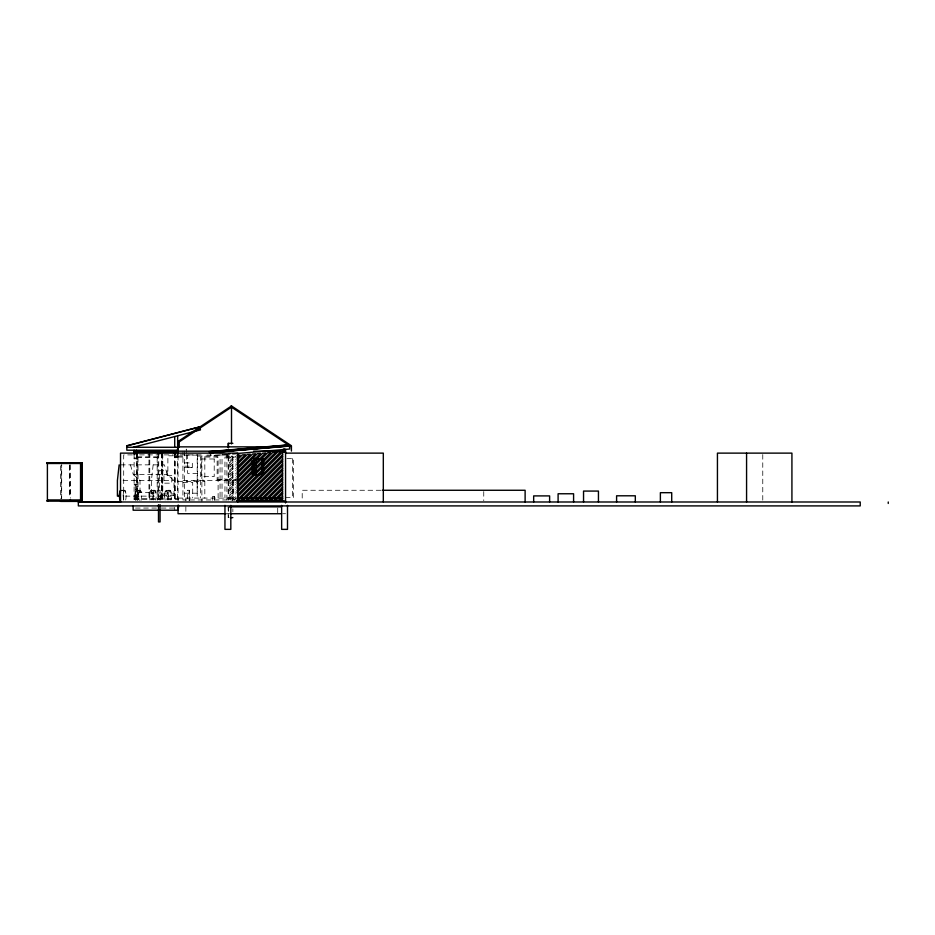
<?xml version="1.0" encoding="UTF-8"?>
<svg xmlns="http://www.w3.org/2000/svg" width="935" height="935" viewBox="0 0 935 935"><rect width="100%" height="100%" fill="white"/><g stroke="black" fill="none" stroke-linecap="round" stroke-linejoin="round"><path stroke-width="0.7" stroke-dasharray="4.67 3.51" d="M153.153 464.859L151.412 480.496L151.412 496.134M197.203 486.527L197.203 492.371M229.846 460.78L235.129 455.544M229.846 488.596L235.994 482.483M229.846 490.372L235.982 484.272M229.846 493.131L235.971 487.03M229.846 495.141L235.994 489.028M229.846 497.911L235.982 491.798M229.846 499.687L235.971 493.587M232.301 499.991L236.415 495.901M234.323 499.991L236.38 497.946M229.846 476.511L236.029 470.387M229.846 479.281L236.006 473.157M229.846 481.058L235.982 474.957M229.846 483.816L235.971 477.727M229.846 485.826L236.006 479.702M229.846 469.966L236.029 463.842M229.846 471.743L235.994 465.653M229.846 474.489L235.982 468.423M229.846 457.998L232.079 455.801M229.846 467.196L236.064 461.06M229.846 465.174L235.982 459.143M229.846 462.416L236.006 456.385M229.087 507.284L228.163 507.202M229.11 507.331L228.514 507.413L228.479 517.628M226.901 454.387L210.831 455.754L210.574 452.844M132.384 454.889L123.701 454.889L123.701 501.803M139.619 454.889L156.998 454.889M164.233 454.889L172.928 454.889M180.163 454.889L201.878 454.889L201.878 501.803M184.499 455.088L197.203 455.088L197.203 498.086M227.906 455.088L204.823 455.088L204.823 498.086M173.466 455.801L167.879 455.801L167.879 475.342M178.047 456.058L184.499 456.058M197.589 456.058L217.142 456.058L217.142 480.496M137.235 456.841L157.957 456.841M175.312 456.841L177.65 456.841M226.901 456.841L229.846 456.841L229.846 501.02M178.047 457.04L182.933 457.04M236.333 457.04L224.949 457.04L224.949 498.086M137.048 457.624L161.474 457.624M177.65 457.624L174.716 457.449M134.114 458.021L136.452 458.021M286.87 458.524L293.485 458.524L293.485 497.619L285.549 497.619M134.114 458.793L137.048 458.793M184.499 462.907L192.318 462.907L192.318 467.43L184.499 467.43M120.557 464.859L164.408 464.859L167.307 474.594L174.015 480.496L174.015 496.134L122.321 496.134M184.499 466.179L192.318 466.179M197.53 473.402L187.631 473.402L187.631 454.831M130.409 464.859L133.308 474.594L167.307 474.594M217.142 479.515L236.684 479.515M123.081 480.496L174.015 480.496M236.684 480.496L180.981 480.496L180.981 481.467M178.047 481.467L204.426 481.467C205.314 479.012 195.882 479.468 196.864 481.467M197.203 482.028L196.607 482.624L197.39 482.67M182.933 482.355L192.703 482.355L192.703 497.993M197.203 483.979L197.39 482.6M134.114 484.213L137.048 484.213M134.114 484.984L136.452 484.984M135.481 489.391L136.452 489.391M122.158 490.267L124.682 490.267A5.867 1.519 -90 0 1 126.19 496.134M134.815 496.134A5.867 1.519 90 0 1 136.335 490.267L140.11 490.267A5.867 1.519 -90 0 1 141.629 496.134M149.436 496.134A5.867 1.519 -90 0 1 150.956 490.267L154.731 490.267A5.867 1.519 -90 0 1 156.25 496.134M164.607 496.134A5.867 1.519 -90 0 1 166.126 490.267L169.901 490.267A5.867 1.519 90 0 1 171.421 496.134M380.884 490.267L302.204 490.267L302.204 500.692M135.481 490.501L136.452 490.501M174.716 490.466L175.312 490.466M122.158 490.653L124.682 490.653M136.498 490.7L140.273 490.7M150.956 490.653L154.731 490.653M166.126 490.653L169.901 490.653M137.235 492.64L148.969 492.64M149.752 492.967L162.012 492.967M184.499 493.201L197.203 493.201M162.795 493.972L174.529 493.972M161.474 494.767L160.493 494.767L160.493 498.671M162.258 495.34L174.529 495.34M135.481 495.737L136.452 495.737M212.724 496.637L214.676 496.637L214.676 501.522L214.582 496.637M178.047 498.086L236.567 498.086M134.114 498.671L178.48 498.671L178.48 500.237M134.114 499.454L177.65 499.454M235.445 499.944L182.933 499.944L182.933 451.173M135.481 508.056L159.85 508.056M161.276 508.056L178.48 508.056M226.691 513.724L229.601 513.724M282.639 513.724L285.549 513.724M229.075 517.628L228.163 517.628L228.163 506.595M133.308 474.594L140.016 480.496L140.016 496.134M69.657 464.905L70.031 497.595M762.773 454.562L762.773 500.564M483.757 491.576L483.757 500.692M292.608 458.524L292.608 497.619M277.718 508.032L277.718 513.724M233.738 480.496L233.738 497.993M232.85 456.467L232.85 500.155M232.85 508.897L232.85 511.807M232.535 456.467L232.535 500.155M228.865 454.223L228.865 456.841M228.479 456.467L228.479 500.155M228.163 456.327L228.163 499.582M227.883 454.223L227.883 456.841M226.901 454.223L226.913 501.02M222.027 451.173L222.027 498.086M220.064 451.173L220.064 498.086M219.094 479.515L219.094 480.496M218.112 498.086L218.112 457.04L200.522 457.04L200.522 498.086M212.829 496.637L212.724 500.295M197.53 454.831L197.589 480.496M196.537 480.496L196.537 481.467M193.907 480.496L193.907 481.467M191.991 467.43L184.861 467.43M189.279 500.692L189.279 490.267L187.327 490.267L187.421 500.692M189.186 490.267L189.186 500.692M186.965 480.496L187.058 481.467M186.649 453.323L186.649 449.221L184.499 449.221L184.499 498.086M186.649 454.69L186.649 462.907M185.855 497.993L185.855 500.926M185.855 506.618L185.855 513.724M178.047 455.438L178.047 500.926M177.65 453.183L177.65 500.237M176.68 454.889L176.68 456.841M175.312 453.183L175.312 500.237M174.716 452.388L174.716 500.237M174.716 507.354L174.716 510.206M174.529 453.183L174.529 498.671M167.143 475.342L167.143 470.726L159.324 470.726L159.324 490.267M162.795 453.183L162.795 498.671M162.258 454.609L162.258 498.671M162.012 453.183L162.012 498.671M161.86 452.423L161.86 498.671M161.474 453.183L161.474 499.454M160.06 500.342L160.06 490.267L158.494 490.267L158.494 500.342M158.74 453.183L158.74 499.454M157.957 454.106L157.957 499.454M157.571 498.671L157.571 500.237M157.173 457.624L157.173 498.671M149.752 451.757L149.752 498.671M148.969 451.757L148.969 498.671M138.018 457.624L138.018 498.671M137.235 453.183L137.235 498.671M137.048 455.322L137.048 500.237M136.452 453.183L136.452 500.237M135.481 484.984L135.481 500.237M134.114 454.106L134.114 500.237M70.639 464.929L70.639 498.133M69.471 465.724L69.471 498.191M60.518 465.759L60.518 498.554M168.382 496.134A5.867 1.519 90 0 1 169.901 490.267M166.126 490.267A5.867 1.519 -90 0 1 167.645 496.134M153.211 496.134A5.867 1.519 -90 0 1 154.731 490.267M150.956 490.267A5.867 1.519 -90 0 1 152.475 496.134M136.335 490.267A5.867 1.519 90 0 1 137.842 496.134M123.163 496.134A5.867 1.519 -90 0 1 124.682 490.267M138.59 496.134A5.867 1.519 -90 0 1 140.11 490.267M123.677 500.003A5.47 1.414 -90 0 1 123.677 492.266A5.47 1.414 -90 0 1 125.676 492.266A5.47 1.414 -90 0 1 125.676 500.003M140.986 500.435A5.47 1.414 -90 0 0 141.512 496.777L141.512 495.351A5.47 1.414 -90 0 0 140.086 490.665A5.47 1.414 -90 0 0 138.696 495.48L138.707 496.906A5.47 1.414 -90 0 0 139.257 500.517M137.211 500.435A5.47 1.414 -90 0 0 137.737 496.777L137.737 495.351A5.47 1.414 -90 0 0 136.311 490.665A5.47 1.414 -90 0 0 134.921 495.48L134.932 496.906A5.47 1.414 -90 0 0 135.481 500.517M165.121 500.003A5.47 1.414 -90 0 1 165.121 492.266A5.47 1.414 -90 0 1 167.131 492.266A5.47 1.414 -90 0 1 167.131 500.003M149.951 500.003A5.47 1.414 -90 0 1 149.951 492.266A5.47 1.414 -90 0 1 151.949 492.266A5.47 1.414 -90 0 1 151.949 500.003M168.896 500.003A5.47 1.414 -90 0 1 168.896 492.266A5.47 1.414 -90 0 1 170.906 492.266A5.47 1.414 -90 0 1 170.906 500.003M153.726 500.003A5.47 1.414 -90 0 1 153.726 492.266A5.47 1.414 -90 0 1 155.724 492.266A5.47 1.414 -90 0 1 155.724 500.003M214.208 458.992L201.504 458.992L201.504 476.581L214.208 476.581L214.208 458.992M171.783 475.342L163.964 475.342L163.964 483.161L171.783 483.161L171.783 475.342M61.687 498.589L61.687 464.707L61.652 498.589"/><path stroke-width="1.4" d="M177.872 441.121L178.047 454.013M179.216 446.837L179.216 442.664L178.047 442.664L231.506 407.157L231.296 405.661M119.142 464.859L117.413 480.496L117.413 496.134L120.253 496.134M237.023 481.455L265.704 452.926L262.688 453.183L237.034 478.685M236.999 483.255L267.644 452.762L270.671 452.493L236.987 486.013M237.023 488L272.88 452.306L275.895 452.049M237.011 490.77L276.059 451.885M236.999 492.57L277.835 451.885L280.605 451.885L237.443 494.872M237.397 496.929L282.615 451.885L282.522 500.622M237.093 499.991L282.615 454.644M237.829 501.02L282.615 456.42M240.587 501.02L282.615 459.178M242.609 501.02L282.615 461.2M245.367 501.02L282.615 463.959M247.144 501.02L282.615 465.735M279.857 501.02L282.615 498.261M237.058 469.37L252.497 454.048L255.512 453.791L237.034 472.14M237.011 473.94L257.452 453.627L260.479 453.37L236.999 476.71M249.902 501.02L282.615 468.493M251.912 501.02L282.615 470.515M254.682 501.02L282.615 473.262M256.459 501.02L282.615 475.038M259.217 501.02L282.615 477.808M237.069 462.825L245.309 454.667L242.282 454.924L237.104 460.032M237.011 464.637L247.261 454.503L250.288 454.246L236.999 467.406M261.227 501.02L282.615 479.819M263.997 501.02L282.615 482.577M265.774 501.02L282.615 484.353M275.077 501.02L282.615 493.551M268.52 501.02L282.615 487.123M277.835 501.02L282.615 496.31M236.999 458.138L240.073 455.111L237.023 455.38M270.542 501.02L282.615 489.134M273.3 501.02L282.615 491.892M178.071 441.449L231.541 405.965L291.416 445.75L291.416 451.079M231.506 405.989L231.506 443.891M126.833 445.901L199.739 426.898L126.798 445.75L126.833 450.202L177.65 450.202M133.261 447.269L200.476 429.89L199.774 427.05M209.51 451.804L288.389 445.06M209.534 452.049L288.401 445.235M288.424 445.504L209.545 452.236L288.424 445.551M209.569 452.528L288.447 445.796M288.471 445.983L209.592 452.727L209.487 451.57L288.366 444.873L288.483 446.182M232.686 453.896L289.71 449.022L289.453 446.1L210.562 452.645M232.85 443.354L228.163 443.354L228.163 447.678M178.047 446.825L179.216 446.825M179.497 446.86L269.572 446.86M126.833 447.269L177.65 447.269M134.114 450.974L177.65 450.974M178.047 451.173L215.097 451.173M253.584 451.173L285.549 451.173M134.114 451.757L177.65 451.757M178.047 451.862L177.206 451.862L177.206 450.132M282.615 452.306L285.549 452.306M285.549 453.124L383.315 453.124L383.315 501.99M228.865 453.907L229.835 453.907M253.724 458.992L262.174 458.992M46.773 462.907L82.14 462.907L82.163 501.99M81.018 463.491L46.925 463.491L46.925 462.907M82.14 463.491L81.848 462.907M252.321 474.629L263.577 474.629L263.577 458.992M382.333 490.267L525.119 490.267L525.119 501.99M237.607 498.086L282.639 498.086M236.917 500.529L282.522 500.529M46.773 501.02L81.485 501.02M236.613 501.02L285.549 501.02M60.518 501.405L80.901 501.405M120.65 501.803L78.353 501.803L78.353 505.905L860.223 505.905L860.223 501.99L78.353 501.99M229.765 506.84L281.26 506.84M225.99 513.724L178.047 513.724L178.047 505.192M230.349 513.724L281.19 513.724M230.501 517.628L232.85 517.628M231.506 407.157L291.416 446.918M888.25 501.99L888.25 503.462M791.922 501.99L791.922 453.124L717.437 453.124L717.437 501.99M746.574 453.124L746.574 501.99M671.716 501.99L671.716 492.687L660.379 492.687L660.379 501.99M635.321 501.99L635.321 495.795L616.597 495.795L616.597 501.99M598.447 501.99L598.447 491.074L583.545 491.074L583.545 501.99M573.587 501.99L573.587 493.762L558.101 493.762L558.101 501.99M549.616 501.99L549.616 495.901L533.663 495.901L533.663 501.99M287.501 505.367L287.501 529.362L281.645 529.362L281.645 505.367M285.549 502.972L285.549 449.373L283.083 449.373L283.083 452.306M284.567 449.373L284.567 452.306M284.053 449.373L284.053 452.306M283.597 449.373L283.597 452.306M262.092 459.868L262.092 474.022M256.225 457.951L256.225 475.155M253.888 457.951L253.888 475.155M252.321 460.417L252.321 473.203M237.806 501.99L237.806 453.124L120.522 453.124L120.522 501.99M230.816 505.367L230.816 529.362L224.949 529.362L224.949 505.367M228.479 443.354L228.479 447.725M178.48 505.321L178.48 508.056M177.942 505.928L177.942 510.206L133.132 510.206L133.132 505.928M177.65 435.792L177.65 454.609M175.312 450.974L175.312 454.609M174.716 436.551L174.716 447.269M174.529 451.757L174.529 454.609M162.258 451.757L162.258 454.609M161.474 450.974L161.474 454.609M160.06 504.666L160.06 521.929L158.494 521.929L158.494 504.666M158.74 450.974L158.74 454.655M157.957 451.757L157.957 454.305M137.235 451.757L137.235 454.305M137.048 450.974L137.048 453.639M136.452 450.202L136.452 454.609M134.897 451.757L134.897 454.106M134.114 450.202L134.114 454.609M82.023 462.907L81.941 501.99M81.018 462.907L81.006 463.491M80.667 501.02L80.574 500.435L47.346 500.435L47.346 501.02M80.55 463.491L80.55 500.202L47.393 500.202L47.393 463.491M70.838 500.435L70.838 501.02M70.628 462.907L70.628 463.491M70.335 500.435L70.335 501.02M70.195 500.435L70.195 501.02M69.704 500.435L69.704 501.02M69.482 462.907L69.482 463.491M48.164 500.435L48.164 501.02M47.755 462.907L47.755 463.491M119.388 496.134A5.867 1.519 -90 0 1 120.895 490.267M120.895 501.604A5.47 1.414 -90 0 1 119.481 496.134A5.47 1.414 -90 0 1 120.895 490.653"/></g></svg>
